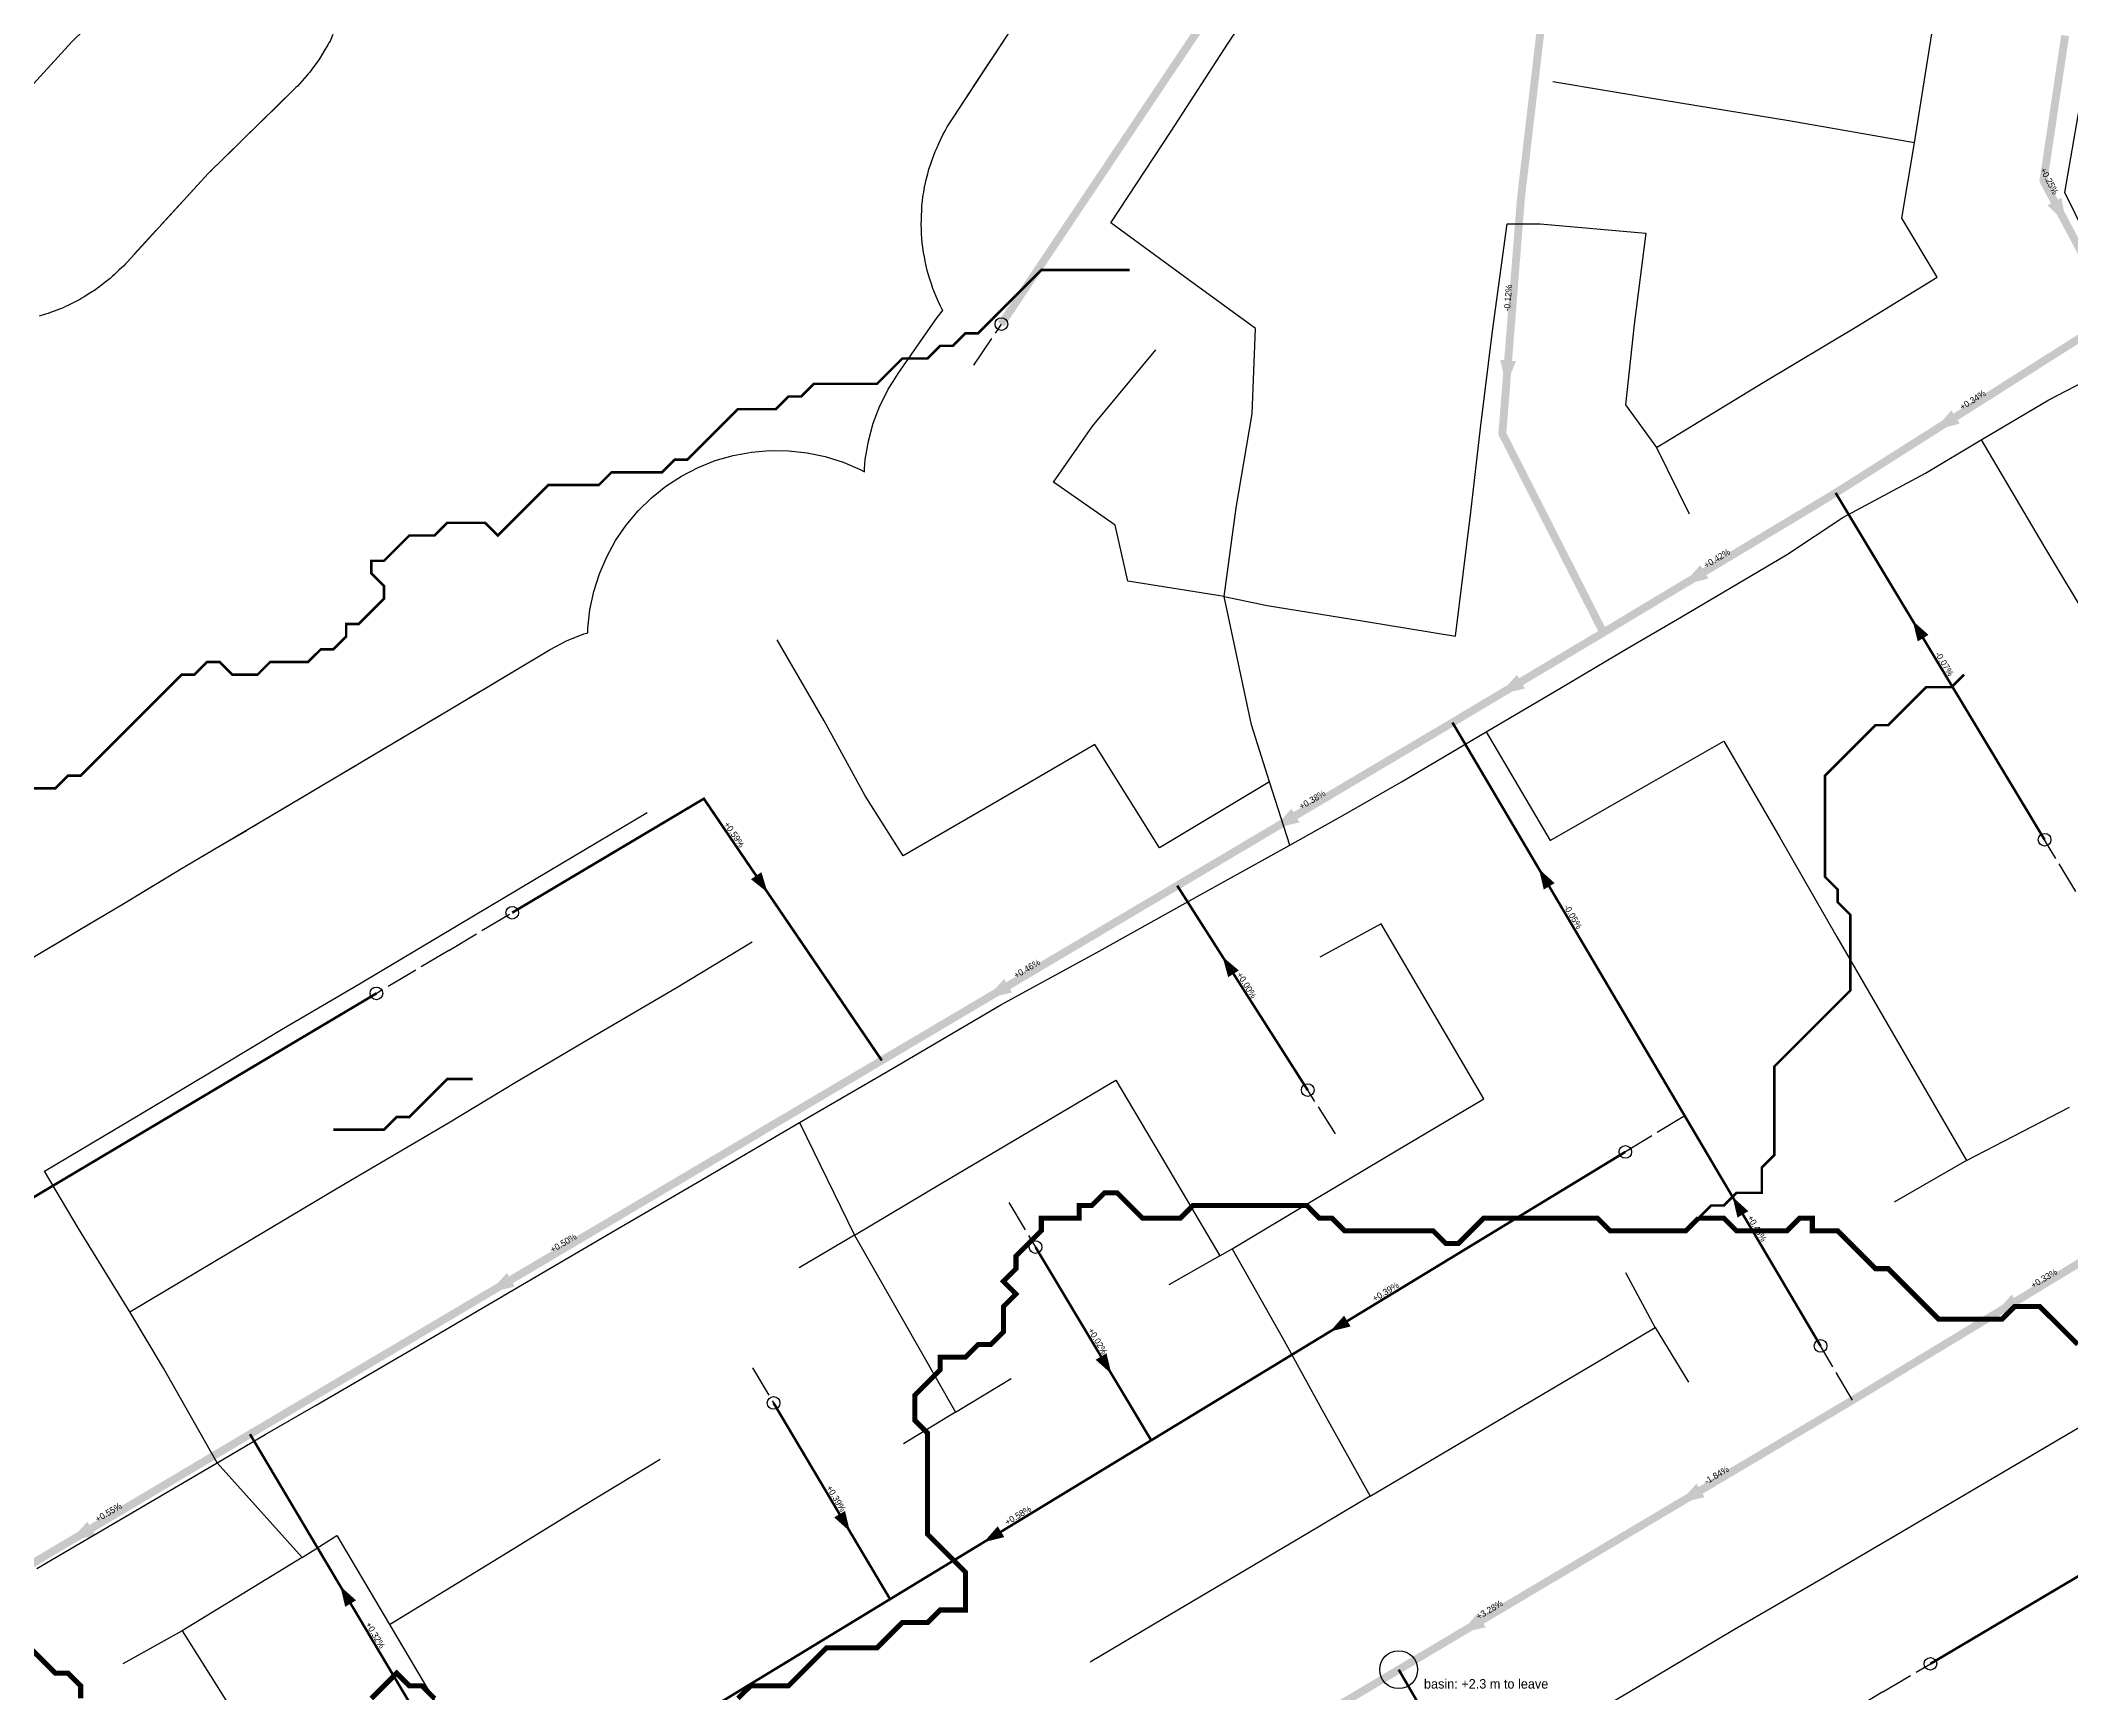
# Model space of a CAD drawing. Header units: metres. Extents: x 441395 to 476894, y 2561381 to 2578972.
# Drawn here: x 445701 to 446344, y 2566827 to 2567350 of the extents above; entities that cross this region are included whole.
import ezdxf
from ezdxf.enums import TextEntityAlignment as Align

# ---------------------------------------------------------------- set-up
doc = ezdxf.new("R2010")
doc.units = ezdxf.units.M
doc.header["$LTSCALE"] = 8
doc.linetypes.add('DASHDOT', pattern=[3.556, 2.54, -0.508, 0, -0.508])
doc.linetypes.add('DASHED', pattern=[1.524, 1.27, -0.254])
for name, color, linetype in [('A_ARROWS', 7, 'Continuous'), ('A_BASINS', 1, 'Continuous'), ('A_BRANCH', 7, 'Continuous'), ('A_BUILT_2006', 252, 'Continuous'), ('A_CATCHMENTS', 7, 'Continuous'), ('A_ENVELOPE', 3, 'Continuous'), ('A_GRADIENT', 8, 'Continuous'), ('A_HEAD_GAP', 8, 'Continuous'), ('A_HEADS', 8, 'Continuous'), ('A_LATERAL', 7, 'Continuous'), ('A_STREAMS', 5, 'Continuous'), ('A_SUBMAIN', 7, 'Continuous')]:
    doc.layers.add(name, color=color, linetype=linetype)

msp = doc.modelspace()

# ---------------------------------------------------------------- linework, layer by layer
at = {"layer": 'A_ARROWS', "color": 1}
for points in [[(446342.78, 2567291.83), (446336.82, 2567297.72), (446341.24, 2567300.07)], [(446165.43, 2567240.58), (446163.57, 2567248.75), (446168.55, 2567248.36)], [(446300.93, 2567226.41), (446306.35, 2567232.8), (446309.02, 2567228.58)], [(446221.34, 2567177.54), (446226.91, 2567183.81), (446229.49, 2567179.52)], [(446294.16, 2567166.14), (446299.17, 2567161.69), (446295.74, 2567159.63)], [(446163.25, 2567142.79), (446168.84, 2567149.03), (446171.4, 2567144.73)], [(446091.85, 2567100.42), (446097.46, 2567106.65), (446100.01, 2567102.34)], [(445931.6, 2567080.16), (445926.35, 2567084.33), (445929.66, 2567086.58)], [(446175.82, 2567087.6), (446180.79, 2567083.1), (446177.35, 2567081.07)], [(446075.67, 2567059.79), (446080.8, 2567055.47), (446077.43, 2567053.32)], [(446000.87, 2567046.56), (446006.49, 2567052.79), (446009.03, 2567048.48)], [(446237.14, 2566983.75), (446242.12, 2566979.25), (446238.67, 2566977.22)], [(445843.44, 2566953.44), (445849.06, 2566959.67), (445851.6, 2566955.36)], [(446319.98, 2566946.59), (446325.53, 2566952.87), (446328.12, 2566948.59)], [(446109.69, 2566941.16), (446114.12, 2566946.2), (446116.2, 2566942.78)], [(446040.47, 2566927.75), (446035.47, 2566932.22), (446038.9, 2566934.27)], [(446220.1, 2566886.78), (446225.7, 2566893.01), (446228.25, 2566888.71)], [(445710.64, 2566874.74), (445716.24, 2566880.97), (445718.8, 2566876.67)], [(445957.68, 2566877.84), (445952.69, 2566882.32), (445956.13, 2566884.36)], [(446000.05, 2566874.47), (446004.47, 2566879.5), (446006.55, 2566876.09)], [(445796.34, 2566860.54), (445801.33, 2566856.06), (445797.89, 2566854.02)], [(446150.79, 2566845.62), (446156.39, 2566851.86), (446158.94, 2566847.56)]]:
    msp.add_solid(points, dxfattribs=at)
at = {"layer": 'A_BASINS', "color": 1}
msp.add_circle((446131.42, 2566834.12), 6, dxfattribs=at)
at = {"layer": 'A_BRANCH', "color": 1, "linetype": 'DASHED', "const_width": 0.8}
for points in [[(446335.91, 2567096.83), (446269.76, 2567206.64)], [(446264.99, 2566936.58), (446221.96, 2567009.45)], [(446203.17, 2566998.02), (446053.07, 2566906.72)]]:
    msp.add_lwpolyline(points, dxfattribs=at)
at = {"layer": 'A_BRANCH', "color": 1, "const_width": 0.8}
for points in [[(445807.78, 2567048.2), (445436.13, 2566827.24), (445201.18, 2566933.06)], [(446299.74, 2566835.96), (446408.46, 2566900.34)]]:
    msp.add_lwpolyline(points, dxfattribs=at)
at = {"layer": 'A_BUILT_2006', "color": 252}
for points in [[(445711.39, 2567349.48), (445739.81, 2567377.3)], [(446077.38, 2567348.98), (446096.23, 2567377.26)], [(446298.21, 2567339.42), (446301.61, 2567360.49)], [(445684.69, 2567320.3), (445711.39, 2567349.48)], [(446059.4, 2567321.17), (446077.38, 2567348.98)], [(446215.42, 2567330.82), (446180.17, 2567336.78)], [(446294.67, 2567317.47), (446298.21, 2567339.42)], [(446254.9, 2567324.4), (446215.42, 2567330.82)], [(446342.32, 2567301.7), (446347.06, 2567329.19)], [(446294.67, 2567317.47), (446254.9, 2567324.4)], [(446040.24, 2567292.09), (446059.4, 2567321.17)], [(446290.68, 2567293.63), (446294.67, 2567317.47)], [(446355.51, 2567274.91), (446342.32, 2567301.7)], [(446063.18, 2567275.39), (446040.24, 2567292.09)], [(446161.07, 2567257.82), (446165.81, 2567291.81)], [(446165.81, 2567291.81), (446176.21, 2567291.81)], [(446176.21, 2567291.81), (446209.66, 2567288.86)], [(446301.93, 2567274.89), (446290.68, 2567293.63)], [(446209.66, 2567288.86), (446206, 2567259.91)], [(446086.11, 2567258.68), (446063.18, 2567275.39)], [(446276.42, 2567259.35), (446301.93, 2567274.89)], [(446085, 2567231.68), (446086.11, 2567258.68)], [(446157.3, 2567227.13), (446161.07, 2567257.82)], [(446206, 2567259.91), (446203.17, 2567234.55)], [(446246.76, 2567241.6), (446276.42, 2567259.35)], [(446034.5, 2567227.82), (446054.57, 2567251.92)], [(446337.26, 2567236.1), (446367.98, 2567252.03)], [(446213.06, 2567221.02), (446246.76, 2567241.6)], [(446079.94, 2567201.95), (446085, 2567231.68)], [(446203.17, 2567234.55), (446213.06, 2567221.02)], [(446315.81, 2567223.43), (446337.26, 2567236.1)], [(446022.1, 2567210.07), (446034.5, 2567227.82)], [(446154.26, 2567200.51), (446157.3, 2567227.13)], [(446213.06, 2567221.02), (446223.41, 2567200.01)], [(446298.25, 2567212.92), (446315.81, 2567223.43)], [(446315.81, 2567223.43), (446335.58, 2567190.04)], [(446272.05, 2567198.87), (446298.25, 2567212.92)], [(446041.61, 2567196.43), (446022.1, 2567210.07)], [(446076.11, 2567173.87), (446079.94, 2567201.95)], [(446149.36, 2567161.34), (446154.26, 2567200.51)], [(446045.63, 2567178.72), (446041.61, 2567196.43)], [(446254.15, 2567187.06), (446272.05, 2567198.87)], [(446236.64, 2567176.73), (446254.15, 2567187.06)], [(446335.58, 2567190.04), (446350.7, 2567164.88)], [(446076.11, 2567173.87), (446045.63, 2567178.72)], [(446084.79, 2567133.27), (446076.11, 2567173.87)], [(446076.11, 2567173.87), (446089.76, 2567170.99)], [(446220.91, 2567167.45), (446236.64, 2567176.73)], [(446089.76, 2567170.99), (446119.84, 2567166.12)], [(446203.8, 2567157.36), (446220.91, 2567167.45)], [(446119.84, 2567166.12), (446149.36, 2567161.34)], [(445949.54, 2567134.51), (445934.6, 2567160.12)], [(446182.92, 2567145.04), (446203.8, 2567157.36)], [(446159.11, 2567130.99), (446182.92, 2567145.04)], [(445962.52, 2567110.73), (445949.54, 2567134.51)], [(446090.55, 2567115.18), (446084.79, 2567133.27)], [(446132.3, 2567115.17), (446159.11, 2567130.99)], [(446159.11, 2567130.99), (446179.39, 2567096.61)], [(446035.2, 2567127), (446004.56, 2567109.18)], [(446055.69, 2567094.33), (446035.2, 2567127)], [(446205.56, 2567111.59), (446234.38, 2567128.09)], [(446234.38, 2567128.09), (446252.05, 2567097.53)], [(445974.51, 2567091.7), (445962.52, 2567110.73)], [(446090.55, 2567115.18), (446055.69, 2567094.33)], [(446096.92, 2567095.17), (446090.55, 2567115.18)], [(446114.21, 2567104.81), (446132.3, 2567115.17)], [(446179.39, 2567096.61), (446205.56, 2567111.59)], [(445862.24, 2567086.87), (445893.47, 2567105.46)], [(446004.56, 2567109.18), (445974.51, 2567091.7)], [(446096.92, 2567095.17), (446114.21, 2567104.81)], [(446252.05, 2567097.53), (446270.14, 2567066.07)], [(446069.51, 2567079.89), (446096.92, 2567095.17)], [(445833.59, 2567069.82), (445862.24, 2567086.87)], [(446036.6, 2567061.53), (446069.51, 2567079.89)], [(445802.38, 2567051.25), (445833.59, 2567069.82)], [(445902.7, 2567049.93), (445926.7, 2567064.55)], [(446125.87, 2567070.18), (446106.42, 2567059.71)], [(446139.79, 2567046.47), (446125.87, 2567070.18)], [(446270.14, 2567066.07), (446288.96, 2567033.71)], [(446005.48, 2567044.56), (446036.6, 2567061.53)], [(445777.71, 2567036.75), (445802.38, 2567051.25)], [(445875.43, 2567034.07), (445902.7, 2567049.93)], [(446158.34, 2567014.87), (446139.79, 2567046.47)], [(445971.11, 2567024.47), (446005.48, 2567044.56)], [(445759.19, 2567025.54), (445777.71, 2567036.75)], [(445851.67, 2567019.94), (445875.43, 2567034.07)], [(446288.96, 2567033.71), (446299.8, 2567014.97)], [(445732.33, 2567009.56), (445759.19, 2567025.54)], [(445830.57, 2567007.25), (445851.67, 2567019.94)], [(445941.68, 2567007.29), (445971.11, 2567024.47)], [(446014.7, 2567004.72), (446041.82, 2567020.72)], [(446041.82, 2567020.72), (446057.56, 2566994.22)], [(446131.71, 2566999.02), (446158.34, 2567014.87)], [(446299.8, 2567014.97), (446311.15, 2566995.35)], [(445702.7, 2566991.92), (445732.33, 2567009.56)], [(445796.05, 2566987.01), (445830.57, 2567007.25)], [(445909.3, 2566988.36), (445941.68, 2567007.29)], [(445941.68, 2567007.29), (445959.12, 2566971.64)], [(446311.15, 2566995.35), (446343.79, 2567012.15)], [(445986.57, 2566987.98), (446014.7, 2567004.72)], [(446057.56, 2566994.22), (446074.82, 2566965.15)], [(446104.74, 2566982.96), (446131.71, 2566999.02)], [(446311.15, 2566995.35), (446288.28, 2566982.07)], [(445713.48, 2566973.76), (445702.7, 2566991.92)], [(445883.54, 2566973.3), (445909.3, 2566988.36)], [(445959.12, 2566971.64), (445986.57, 2566987.98)], [(445767.63, 2566970.01), (445796.05, 2566987.01)], [(446078.65, 2566967.36), (446104.74, 2566982.96)], [(445729.65, 2566947.39), (445713.48, 2566973.76)], [(445729.65, 2566947.39), (445767.63, 2566970.01)], [(445850.98, 2566954.26), (445883.54, 2566973.3)], [(445959.12, 2566971.64), (445941.63, 2566961.29)], [(445959.12, 2566971.64), (445974.28, 2566945.12)], [(446074.82, 2566965.15), (446058.66, 2566955.89)], [(446074.82, 2566965.15), (446078.65, 2566967.36)], [(446078.65, 2566967.36), (446095.03, 2566938.38)], [(446212.59, 2566942.39), (446203.33, 2566959.76)], [(445819.99, 2566936.14), (445850.98, 2566954.26)], [(445740.35, 2566929.6), (445729.65, 2566947.39)], [(445974.28, 2566945.12), (445991.15, 2566915.61)], [(446193.78, 2566931.26), (446212.59, 2566942.39)], [(446212.59, 2566942.39), (446223.17, 2566925.12)], [(445788.71, 2566917.85), (445819.99, 2566936.14)], [(446095.03, 2566938.38), (446107.05, 2566916.47)], [(445757.38, 2566899.64), (445740.35, 2566929.6)], [(446170.36, 2566917.41), (446193.78, 2566931.26)], [(445991.15, 2566915.61), (446008.75, 2566926.3)], [(446343.19, 2566908.66), (446368.14, 2566923.33)], [(445772.54, 2566908.58), (445788.71, 2566917.85)], [(446145.57, 2566902.74), (446170.36, 2566917.41)], [(445991.15, 2566915.61), (445974.67, 2566905.6)], [(446107.05, 2566916.47), (446122.37, 2566889.02)], [(445757.38, 2566899.64), (445772.54, 2566908.58)], [(446313.94, 2566891.46), (446343.19, 2566908.66)], [(445731.63, 2566884.48), (445757.38, 2566899.64)], [(445757.38, 2566899.64), (445784.28, 2566869.57)], [(445875.4, 2566887.37), (445897.62, 2566900.75)], [(446122.37, 2566889.02), (446145.57, 2566902.74)], [(446290.64, 2566877.76), (446313.94, 2566891.46)], [(445844.7, 2566868.46), (445875.4, 2566887.37)], [(446122.37, 2566889.02), (446102.55, 2566877.27)], [(445700.21, 2566866.11), (445731.63, 2566884.48)], [(445784.28, 2566869.57), (445795.28, 2566876.57)], [(445795.28, 2566876.57), (445811.88, 2566848.46)], [(446102.55, 2566877.27), (446080.56, 2566864.24)], [(446265.08, 2566862.73), (446290.64, 2566877.76)], [(445784.28, 2566869.57), (445746.22, 2566846.43)], [(445811.88, 2566848.46), (445844.7, 2566868.46)], [(446080.56, 2566864.24), (446056.88, 2566850.2)], [(446237.7, 2566846.96), (446265.08, 2566862.73)], [(445746.22, 2566846.43), (445727.45, 2566836)], [(445746.22, 2566846.43), (445762.42, 2566820.71)], [(445811.88, 2566848.46), (445829.68, 2566818.44)], [(446056.88, 2566850.2), (446033.69, 2566836.46)], [(446207.46, 2566828.85), (446237.7, 2566846.96)], [(446183.49, 2566814.76), (446207.46, 2566828.85)]]:
    msp.add_lwpolyline(points, dxfattribs=at)
at = {"layer": 'A_CATCHMENTS', "color": 1, "linetype": 'DASHED'}
for points in [[(445672.01, 2567043.48), (445701.64, 2567061.12), (445728.31, 2567076.99), (445746.63, 2567088.08), (445746.98, 2567088.27), (445747.32, 2567088.49), (445771.84, 2567102.89), (445802.9, 2567121.38), (445831.56, 2567138.43), (445831.56, 2567138.43), (445831.56, 2567138.43), (445862.79, 2567157.02), (445867.99, 2567159.78), (445873.44, 2567162.01), (445874.7, 2567162.39), (445874.71, 2567163.77), (445875.36, 2567169.63), (445876.58, 2567175.39), (445878.35, 2567181), (445880.67, 2567186.42), (445883.51, 2567191.57), (445886.84, 2567196.43), (445890.63, 2567200.94), (445894.84, 2567205.05), (445899.44, 2567208.73), (445904.37, 2567211.95), (445909.6, 2567214.66), (445915.06, 2567216.85), (445920.72, 2567218.49), (445926.5, 2567219.57), (445932.37, 2567220.08), (445938.26, 2567220.01), (445944.11, 2567219.36), (445949.87, 2567218.14), (445955.49, 2567216.37), (445960.9, 2567214.05), (445962.26, 2567213.3), (445962.32, 2567214.26), (445962.53, 2567217.18), (445962.53, 2567217.19), (445962.53, 2567217.2), (445963.02, 2567220.1), (445963.51, 2567222.99), (445963.51, 2567223), (445963.52, 2567223.01), (445964.29, 2567225.84), (445965.06, 2567228.67), (445965.06, 2567228.68), (445965.07, 2567228.69), (445966.11, 2567231.43), (445967.16, 2567234.17), (445967.16, 2567234.18), (445967.17, 2567234.19), (445968.48, 2567236.82), (445969.79, 2567239.44), (445969.79, 2567239.45), (445969.8, 2567239.46), (445971.36, 2567241.94), (445972.92, 2567244.43), (445985.31, 2567262.18), (445986.87, 2567264.18), (445987.05, 2567264.42), (445986.9, 2567264.74), (445986.22, 2567265.97), (445985.62, 2567267.39), (445984.95, 2567268.78), (445984.47, 2567270.1), (445983.92, 2567271.39), (445983.46, 2567272.86), (445982.93, 2567274.31), (445982.58, 2567275.67), (445982.17, 2567277.01), (445981.85, 2567278.52), (445981.47, 2567280.01), (445981.25, 2567281.4), (445980.97, 2567282.77), (445980.8, 2567284.31), (445980.57, 2567285.83), (445980.49, 2567287.23), (445980.34, 2567288.63), (445980.33, 2567290.17), (445980.24, 2567291.71), (445980.3, 2567293.11), (445980.29, 2567294.51), (445980.43, 2567296.05), (445980.49, 2567297.59), (445980.69, 2567298.98), (445980.81, 2567300.38), (445981.1, 2567301.89), (445981.32, 2567303.42), (445981.65, 2567304.79), (445981.91, 2567306.16), (445982.35, 2567307.64), (445982.71, 2567309.14), (445983.18, 2567310.47), (445983.57, 2567311.81), (445984.15, 2567313.24), (445984.66, 2567314.7), (445985.25, 2567315.97), (445985.78, 2567317.27), (445986.49, 2567318.64), (445987.14, 2567320.04), (445987.86, 2567321.25), (445988.51, 2567322.49), (445989.35, 2567323.78), (445990.14, 2567325.11), (446009.15, 2567353.96)], [(445794.01, 2567351.73), (445793.08, 2567349.69), (445792.72, 2567349.09), (445792.42, 2567348.46), (445791.24, 2567346.54), (445790.11, 2567344.6), (445789.7, 2567344.03), (445789.34, 2567343.44), (445787.98, 2567341.65), (445786.67, 2567339.83), (445786.2, 2567339.3), (445785.78, 2567338.75), (445784.26, 2567337.1), (445782.77, 2567335.41), (445782.26, 2567334.94), (445781.78, 2567334.43), (445754.54, 2567307.76), (445728.95, 2567279.79), (445728.35, 2567279.2), (445727.8, 2567278.57), (445726.26, 2567277.13), (445724.77, 2567275.65), (445724.11, 2567275.12), (445723.5, 2567274.55), (445721.83, 2567273.26), (445720.2, 2567271.94), (445719.5, 2567271.47), (445718.83, 2567270.96), (445717.04, 2567269.85), (445715.28, 2567268.69), (445714.54, 2567268.3), (445713.83, 2567267.85), (445711.94, 2567266.92), (445710.08, 2567265.94), (445709.3, 2567265.62), (445708.55, 2567265.25), (445706.58, 2567264.51), (445704.63, 2567263.71), (445703.82, 2567263.47), (445703.04, 2567263.18), (445701, 2567262.63)]]:
    msp.add_lwpolyline(points, dxfattribs=at)
at = {"layer": 'A_ENVELOPE', "color": 3}
for points in [[(445672.01, 2567043.48), (445701.64, 2567061.12), (445728.31, 2567076.99), (445746.63, 2567088.08), (445746.98, 2567088.27), (445747.32, 2567088.49), (445771.84, 2567102.89), (445802.9, 2567121.38), (445831.56, 2567138.43), (445831.56, 2567138.43), (445831.56, 2567138.43), (445862.79, 2567157.02), (445867.99, 2567159.78), (445873.44, 2567162.01), (445874.7, 2567162.39), (445874.71, 2567163.77), (445875.36, 2567169.63), (445876.58, 2567175.39), (445878.35, 2567181), (445880.67, 2567186.42), (445883.51, 2567191.57), (445886.84, 2567196.43), (445890.63, 2567200.94), (445894.84, 2567205.05), (445899.44, 2567208.73), (445904.37, 2567211.95), (445909.6, 2567214.66), (445915.06, 2567216.85), (445920.72, 2567218.49), (445926.5, 2567219.57), (445932.37, 2567220.08), (445938.26, 2567220.01), (445944.11, 2567219.36), (445949.87, 2567218.14), (445955.49, 2567216.37), (445960.9, 2567214.05), (445962.26, 2567213.3), (445962.32, 2567214.26), (445962.53, 2567217.18), (445962.53, 2567217.19), (445962.53, 2567217.2), (445963.02, 2567220.1), (445963.51, 2567222.99), (445963.51, 2567223), (445963.52, 2567223.01), (445964.29, 2567225.84), (445965.06, 2567228.67), (445965.06, 2567228.68), (445965.07, 2567228.69), (445966.11, 2567231.43), (445967.16, 2567234.17), (445967.16, 2567234.18), (445967.17, 2567234.19), (445968.48, 2567236.82), (445969.79, 2567239.44), (445969.79, 2567239.45), (445969.8, 2567239.46), (445971.36, 2567241.94), (445972.92, 2567244.43), (445985.31, 2567262.18), (445986.87, 2567264.18), (445987.05, 2567264.42), (445986.9, 2567264.74), (445986.22, 2567265.97), (445985.62, 2567267.39), (445984.95, 2567268.78), (445984.47, 2567270.1), (445983.92, 2567271.39), (445983.46, 2567272.86), (445982.93, 2567274.31), (445982.58, 2567275.67), (445982.17, 2567277.01), (445981.85, 2567278.52), (445981.47, 2567280.01), (445981.25, 2567281.4), (445980.97, 2567282.77), (445980.8, 2567284.31), (445980.57, 2567285.83), (445980.49, 2567287.23), (445980.34, 2567288.63), (445980.33, 2567290.17), (445980.24, 2567291.71), (445980.3, 2567293.11), (445980.29, 2567294.51), (445980.43, 2567296.05), (445980.49, 2567297.59), (445980.69, 2567298.98), (445980.81, 2567300.38), (445981.1, 2567301.89), (445981.32, 2567303.42), (445981.65, 2567304.79), (445981.91, 2567306.16), (445982.35, 2567307.64), (445982.71, 2567309.14), (445983.18, 2567310.47), (445983.57, 2567311.81), (445984.15, 2567313.24), (445984.66, 2567314.7), (445985.25, 2567315.97), (445985.78, 2567317.27), (445986.49, 2567318.64), (445987.14, 2567320.04), (445987.86, 2567321.25), (445988.51, 2567322.49), (445989.35, 2567323.78), (445990.14, 2567325.11), (446009.15, 2567353.96)], [(445794.01, 2567351.73), (445793.08, 2567349.69), (445792.72, 2567349.09), (445792.42, 2567348.46), (445791.24, 2567346.54), (445790.11, 2567344.6), (445789.7, 2567344.03), (445789.34, 2567343.44), (445787.98, 2567341.65), (445786.67, 2567339.83), (445786.2, 2567339.3), (445785.78, 2567338.75), (445784.26, 2567337.1), (445782.77, 2567335.41), (445782.26, 2567334.94), (445781.78, 2567334.43), (445754.54, 2567307.76), (445728.95, 2567279.79), (445728.35, 2567279.2), (445727.8, 2567278.57), (445726.26, 2567277.13), (445724.77, 2567275.65), (445724.11, 2567275.12), (445723.5, 2567274.55), (445721.83, 2567273.26), (445720.2, 2567271.94), (445719.5, 2567271.47), (445718.83, 2567270.96), (445717.04, 2567269.85), (445715.28, 2567268.69), (445714.54, 2567268.3), (445713.83, 2567267.85), (445711.94, 2567266.92), (445710.08, 2567265.94), (445709.3, 2567265.62), (445708.55, 2567265.25), (445706.58, 2567264.51), (445704.63, 2567263.71), (445703.82, 2567263.47), (445703.04, 2567263.18), (445701, 2567262.63)]]:
    msp.add_lwpolyline(points, dxfattribs=at)
at = {"layer": 'A_HEAD_GAP', "color": 8, "linetype": 'DASHED'}
for points in [[(445996.94, 2567247.12), (446005.62, 2567260.08)], [(446345.77, 2567080.46), (446335.91, 2567096.83)], [(445830.7, 2567061.83), (445850.75, 2567073.75)], [(445830.7, 2567061.83), (445807.78, 2567048.2)], [(446111.46, 2567003.71), (446102.61, 2567017.58)], [(446221.96, 2567009.45), (446203.17, 2566998.02)], [(446007.96, 2566982.02), (446016.44, 2566967.88)], [(446275.11, 2566919.44), (446264.99, 2566936.58)], [(445926.87, 2566929.71), (445933.5, 2566918.54)], [(446284.72, 2566827.06), (446299.74, 2566835.96)], [(446284.72, 2566827.06), (446278.23, 2566823.22)]]:
    msp.add_lwpolyline(points, dxfattribs=at)
at = {"layer": 'A_HEADS', "color": 1}
for centre in [(446005.62, 2567260.08), (446335.91, 2567096.83), (445850.75, 2567073.75), (445807.78, 2567048.2), (446102.61, 2567017.58), (446203.17, 2566998.02), (446016.44, 2566967.88), (446264.99, 2566936.58), (445933.5, 2566918.54), (446299.74, 2566835.96)]:
    msp.add_circle(centre, 2, dxfattribs=at)
at = {"layer": 'A_LATERAL', "color": 1, "linetype": 'DASHED', "const_width": 0.8}
for points in [[(446221.96, 2567009.45), (446148.44, 2567133.95)], [(446102.61, 2567017.58), (446061.3, 2567082.31)], [(446016.44, 2566967.88), (446053.07, 2566906.72)], [(445933.5, 2566918.54), (445970.39, 2566856.43)], [(445844.35, 2566779.77), (445767.74, 2566908.66)], [(445970.39, 2566856.43), (445844.35, 2566779.77)]]:
    msp.add_lwpolyline(points, dxfattribs=at)
at = {"layer": 'A_LATERAL', "color": 1, "const_width": 0.8}
for points in [[(445850.75, 2567073.75), (445911.43, 2567109.83), (445967.76, 2567026.98)], [(446053.07, 2566906.72), (445970.39, 2566856.43)], [(446173.78, 2566761.35), (446131.42, 2566834.12)]]:
    msp.add_lwpolyline(points, dxfattribs=at)
at = {"layer": 'A_STREAMS', "color": 5}
for points, const_width in [([(446046.28, 2567277.19), (446042.28, 2567277.19), (446038.27, 2567277.19), (446034.27, 2567277.19), (446030.27, 2567277.19), (446026.27, 2567277.19), (446022.27, 2567277.19), (446018.27, 2567277.19), (446014.26, 2567273.19), (446010.26, 2567269.18), (446006.26, 2567265.18), (446002.26, 2567261.18), (445998.26, 2567257.18), (445994.26, 2567257.18), (445990.25, 2567253.18), (445986.25, 2567253.18), (445982.25, 2567249.18), (445978.25, 2567249.18), (445974.25, 2567249.18), (445970.24, 2567245.17), (445966.24, 2567241.17), (445962.24, 2567241.17), (445958.24, 2567241.17), (445954.24, 2567241.17), (445950.24, 2567241.17), (445946.23, 2567241.17), (445942.23, 2567237.17), (445938.23, 2567237.17), (445934.23, 2567233.17), (445930.23, 2567233.17), (445926.23, 2567233.17), (445922.22, 2567233.17), (445918.22, 2567229.17), (445914.22, 2567225.17), (445910.22, 2567221.16), (445906.22, 2567217.16), (445902.22, 2567217.16), (445898.21, 2567213.16), (445894.21, 2567213.16), (445890.21, 2567213.16), (445886.21, 2567213.16), (445882.21, 2567213.16), (445878.2, 2567209.16), (445874.2, 2567209.16), (445870.2, 2567209.16), (445866.2, 2567209.16), (445862.2, 2567209.16), (445858.2, 2567205.16), (445854.19, 2567201.15), (445850.19, 2567197.15), (445846.19, 2567193.15), (445842.19, 2567197.15), (445838.19, 2567197.15), (445834.19, 2567197.15), (445830.18, 2567197.15), (445826.18, 2567193.15), (445822.18, 2567193.15), (445818.18, 2567193.15), (445814.18, 2567189.15), (445810.17, 2567185.15), (445806.17, 2567185.15), (445806.17, 2567181.15), (445810.17, 2567177.14), (445810.17, 2567173.14), (445806.17, 2567169.14), (445802.17, 2567165.14), (445798.17, 2567165.14), (445798.17, 2567161.14), (445794.17, 2567157.13), (445790.17, 2567157.13), (445786.16, 2567153.13), (445782.16, 2567153.13), (445778.16, 2567153.13), (445774.16, 2567153.13), (445770.16, 2567149.13), (445766.16, 2567149.13), (445762.15, 2567149.13), (445758.15, 2567153.13), (445754.15, 2567153.13), (445750.15, 2567149.13), (445746.15, 2567149.13), (445742.15, 2567145.13), (445738.14, 2567141.13), (445734.14, 2567137.13), (445730.14, 2567133.12), (445726.14, 2567129.12), (445722.14, 2567125.12), (445718.13, 2567121.12), (445714.13, 2567117.12), (445710.13, 2567117.12), (445706.13, 2567113.12), (445702.13, 2567113.12), (445698.13, 2567113.12)], 0.8), ([(446310.39, 2567149.13), (446306.39, 2567145.13), (446302.39, 2567145.13), (446298.39, 2567145.13), (446294.39, 2567141.13), (446290.38, 2567137.13), (446286.38, 2567133.12), (446282.38, 2567133.12), (446278.38, 2567129.12), (446274.38, 2567125.12), (446270.38, 2567121.12), (446266.37, 2567117.12), (446266.37, 2567113.12), (446266.37, 2567109.11), (446266.37, 2567105.11), (446266.37, 2567101.11), (446266.37, 2567097.11), (446266.37, 2567093.11), (446266.37, 2567089.1), (446266.37, 2567085.1), (446270.38, 2567081.1), (446270.38, 2567077.1), (446274.38, 2567073.1), (446274.38, 2567069.1), (446274.38, 2567065.09), (446274.38, 2567061.09), (446274.38, 2567057.09), (446274.38, 2567053.09), (446274.38, 2567049.09), (446270.38, 2567045.08), (446266.37, 2567041.08), (446262.37, 2567037.08), (446258.37, 2567033.08), (446254.37, 2567029.08), (446250.37, 2567025.08), (446250.37, 2567021.07), (446250.37, 2567017.07), (446250.37, 2567013.07), (446250.37, 2567009.07), (446250.37, 2567005.07), (446250.37, 2567001.07), (446250.37, 2566997.06), (446246.37, 2566993.06), (446246.37, 2566989.06), (446246.37, 2566985.06), (446242.36, 2566985.06), (446238.36, 2566985.06), (446234.36, 2566981.06), (446230.36, 2566981.06), (446226.36, 2566977.05)], 0.8), ([(445838.19, 2567021.07), (445834.19, 2567021.07), (445830.18, 2567021.07), (445826.18, 2567017.07), (445822.18, 2567013.07), (445818.18, 2567009.07), (445814.18, 2567009.07), (445810.17, 2567005.07), (445806.17, 2567005.07), (445802.17, 2567005.07), (445798.17, 2567005.07), (445794.17, 2567005.07)], 0.8), ([(446226.36, 2566977.05), (446222.35, 2566973.05), (446218.35, 2566973.05), (446214.35, 2566973.05), (446210.35, 2566973.05), (446206.35, 2566973.05), (446202.35, 2566973.05), (446198.34, 2566973.05), (446194.34, 2566977.05), (446190.34, 2566977.05), (446186.34, 2566977.05), (446182.34, 2566977.05), (446178.34, 2566977.05), (446174.33, 2566977.05), (446170.33, 2566977.05), (446166.33, 2566977.05), (446162.33, 2566977.05), (446158.33, 2566977.05), (446154.33, 2566973.05), (446150.32, 2566969.05), (446146.32, 2566969.05), (446142.32, 2566973.05), (446138.32, 2566973.05), (446134.32, 2566973.05), (446130.31, 2566973.05), (446126.31, 2566973.05), (446122.31, 2566973.05), (446118.31, 2566973.05), (446114.31, 2566973.05), (446110.31, 2566977.05), (446106.3, 2566977.05), (446102.3, 2566981.06), (446098.3, 2566981.06), (446094.3, 2566981.06), (446090.3, 2566981.06), (446086.3, 2566981.06), (446082.29, 2566981.06), (446078.29, 2566981.06), (446074.29, 2566981.06), (446070.29, 2566981.06), (446066.29, 2566981.06), (446062.29, 2566977.05), (446058.28, 2566977.05), (446054.28, 2566977.05), (446050.28, 2566977.05), (446046.28, 2566981.06), (446042.28, 2566985.06), (446038.27, 2566985.06), (446034.27, 2566981.06), (446030.27, 2566981.06), (446030.27, 2566977.05), (446026.27, 2566977.05), (446022.27, 2566977.05), (446018.27, 2566977.05), (446018.27, 2566973.05), (446014.26, 2566969.05), (446010.26, 2566965.05), (446010.26, 2566961.05), (446006.26, 2566957.05), (446010.26, 2566953.04), (446006.26, 2566949.04), (446006.26, 2566945.04), (446006.26, 2566941.04), (446002.26, 2566937.04), (445998.26, 2566937.04), (445994.26, 2566933.03), (445990.25, 2566933.03), (445986.25, 2566933.03), (445986.25, 2566929.03), (445982.25, 2566925.03), (445978.25, 2566921.03), (445978.25, 2566917.03), (445978.25, 2566913.03), (445982.25, 2566909.02), (445982.25, 2566905.02), (445982.25, 2566901.02), (445982.25, 2566897.02), (445982.25, 2566893.02), (445982.25, 2566889.02), (445982.25, 2566885.01), (445982.25, 2566881.01), (445982.25, 2566877.01), (445986.25, 2566873.01), (445990.25, 2566869.01), (445994.26, 2566865), (445994.26, 2566861), (445994.26, 2566857), (445994.26, 2566853), (445990.25, 2566853), (445986.25, 2566853), (445982.25, 2566849), (445978.25, 2566849), (445974.25, 2566849), (445970.24, 2566845), (445966.24, 2566840.99), (445962.24, 2566840.99), (445958.24, 2566840.99), (445954.24, 2566840.99), (445950.24, 2566840.99), (445946.23, 2566836.99), (445942.23, 2566832.99), (445938.23, 2566828.99), (445934.23, 2566828.99), (445930.23, 2566828.99), (445926.23, 2566828.99), (445922.22, 2566824.99)], 1.6), ([(446346.41, 2566937.04), (446342.41, 2566941.04), (446338.41, 2566945.04), (446334.4, 2566949.04), (446330.4, 2566949.04), (446326.4, 2566949.04), (446322.4, 2566945.04), (446318.4, 2566945.04), (446314.4, 2566945.04), (446310.39, 2566945.04), (446306.39, 2566945.04), (446302.39, 2566945.04), (446298.39, 2566949.04), (446294.39, 2566953.04), (446290.38, 2566957.05), (446286.38, 2566961.05), (446282.38, 2566961.05), (446278.38, 2566965.05), (446274.38, 2566969.05), (446270.38, 2566973.05), (446266.37, 2566973.05), (446262.37, 2566973.05), (446262.37, 2566977.05), (446258.37, 2566977.05), (446254.37, 2566973.05), (446250.37, 2566973.05), (446246.37, 2566973.05), (446242.36, 2566973.05), (446238.36, 2566973.05), (446234.36, 2566977.05), (446230.36, 2566977.05), (446226.36, 2566977.05)], 1.6), ([(445714.13, 2566824.99), (445714.13, 2566828.99), (445710.13, 2566832.99), (445706.13, 2566832.99), (445702.13, 2566836.99), (445698.13, 2566840.99)], 1.6), ([(445826.18, 2566824.99), (445822.18, 2566828.99), (445818.18, 2566828.99), (445814.18, 2566832.99), (445810.17, 2566828.99), (445806.17, 2566824.99)], 1.6)]:
    msp.add_lwpolyline(points, dxfattribs=dict(at, const_width=const_width))
at = {"layer": 'A_SUBMAIN', "color": 1, "linetype": 'DASHDOT', "const_width": 2.5}
for points in [[(446005.62, 2567260.08), (446140.08, 2567460.97)], [(446179.62, 2567381.12), (446170.1, 2567299.72), (446164.23, 2567225.36), (446196.21, 2567162.43)], [(446275.11, 2566919.44), (446190.59, 2566869.25)], [(446131.42, 2566834.12), (446044.24, 2566782.28)]]:
    msp.add_lwpolyline(points, dxfattribs=at)
at = {"layer": 'A_SUBMAIN', "color": 1, "linetype": 'DASHED', "const_width": 2.5}
for points in [[(446342.41, 2567351.42), (446335.55, 2567305.44), (446358.24, 2567262.75)], [(446358.24, 2567262.75), (446269.76, 2567206.64)], [(446269.76, 2567206.64), (446196.21, 2567162.43)], [(446148.44, 2567133.95), (446061.3, 2567082.31)], [(446061.3, 2567082.31), (445967.76, 2567026.98)], [(445967.76, 2567026.98), (445767.74, 2566908.66)], [(446397.98, 2566993.77), (446275.11, 2566919.44)]]:
    msp.add_lwpolyline(points, dxfattribs=at)
at = {"layer": 'A_SUBMAIN', "color": 1, "const_width": 2.5}
for points in [[(446196.21, 2567162.43), (446148.44, 2567133.95)], [(445767.74, 2566908.66), (445679.74, 2566856.38)], [(446190.59, 2566869.25), (446131.42, 2566834.12)]]:
    msp.add_lwpolyline(points, dxfattribs=at)

# ---------------------------------------------------------------- texts
at = {"layer": 'A_BASINS', "color": 1}
msp.add_text('basin: +2.3 m to leave', height=3, dxfattribs=at).set_placement((446139.42, 2566828.12))
at = {"layer": 'A_GRADIENT', "color": 1}
for s, rotation, p in [('+0.25%', -62.01897, (446335.99, 2567304.62)), ('-0.12%', 85.48821, (446167.61, 2567268.21)), ('+0.34%', 32.37968, (446314, 2567234.69)), ('+0.42%', 31.00621, (446232.98, 2567184.54)), ('-0.07%', 301.06267, (446302.83, 2567151.73)), ('+0.38%', 30.65394, (446104.87, 2567108.13)), ('+0.59%', -55.78776, (445919.75, 2567097.59)), ('-0.05%', 300.56185, (446185.2, 2567071.7)), ('+0.46%', 30.60489, (446014.53, 2567054.64)), ('+0.00%', 302.54734, (446081.95, 2567049.94)), ('+0.46%', 300.56185, (446243.48, 2566973.01)), ('+0.50%', 30.60489, (445867.75, 2566967.82)), ('+0.39%', 31.31038, (446128.12, 2566952.37)), ('+0.33%', 31.17211, (446336.55, 2566956.61)), ('+0.02%', -59.07368, (446034.75, 2566937.3)), ('-1.84%', 30.70083, (446232.85, 2566894.35)), ('+0.39%', -59.29047, (445951.94, 2566887.49)), ('+0.55%', 30.71628, (445723.74, 2566882.52)), ('+0.58%', 31.31038, (446011.73, 2566881.58)), ('+3.28%', 30.70083, (446161, 2566851.69)), ('+0.32%', 300.72636, (445806.04, 2566844.21))]:
    msp.add_text(s, height=2, rotation=rotation, dxfattribs=at).set_placement(p, align=Align.BOTTOM_CENTER)

doc.saveas('drawing.dxf')
